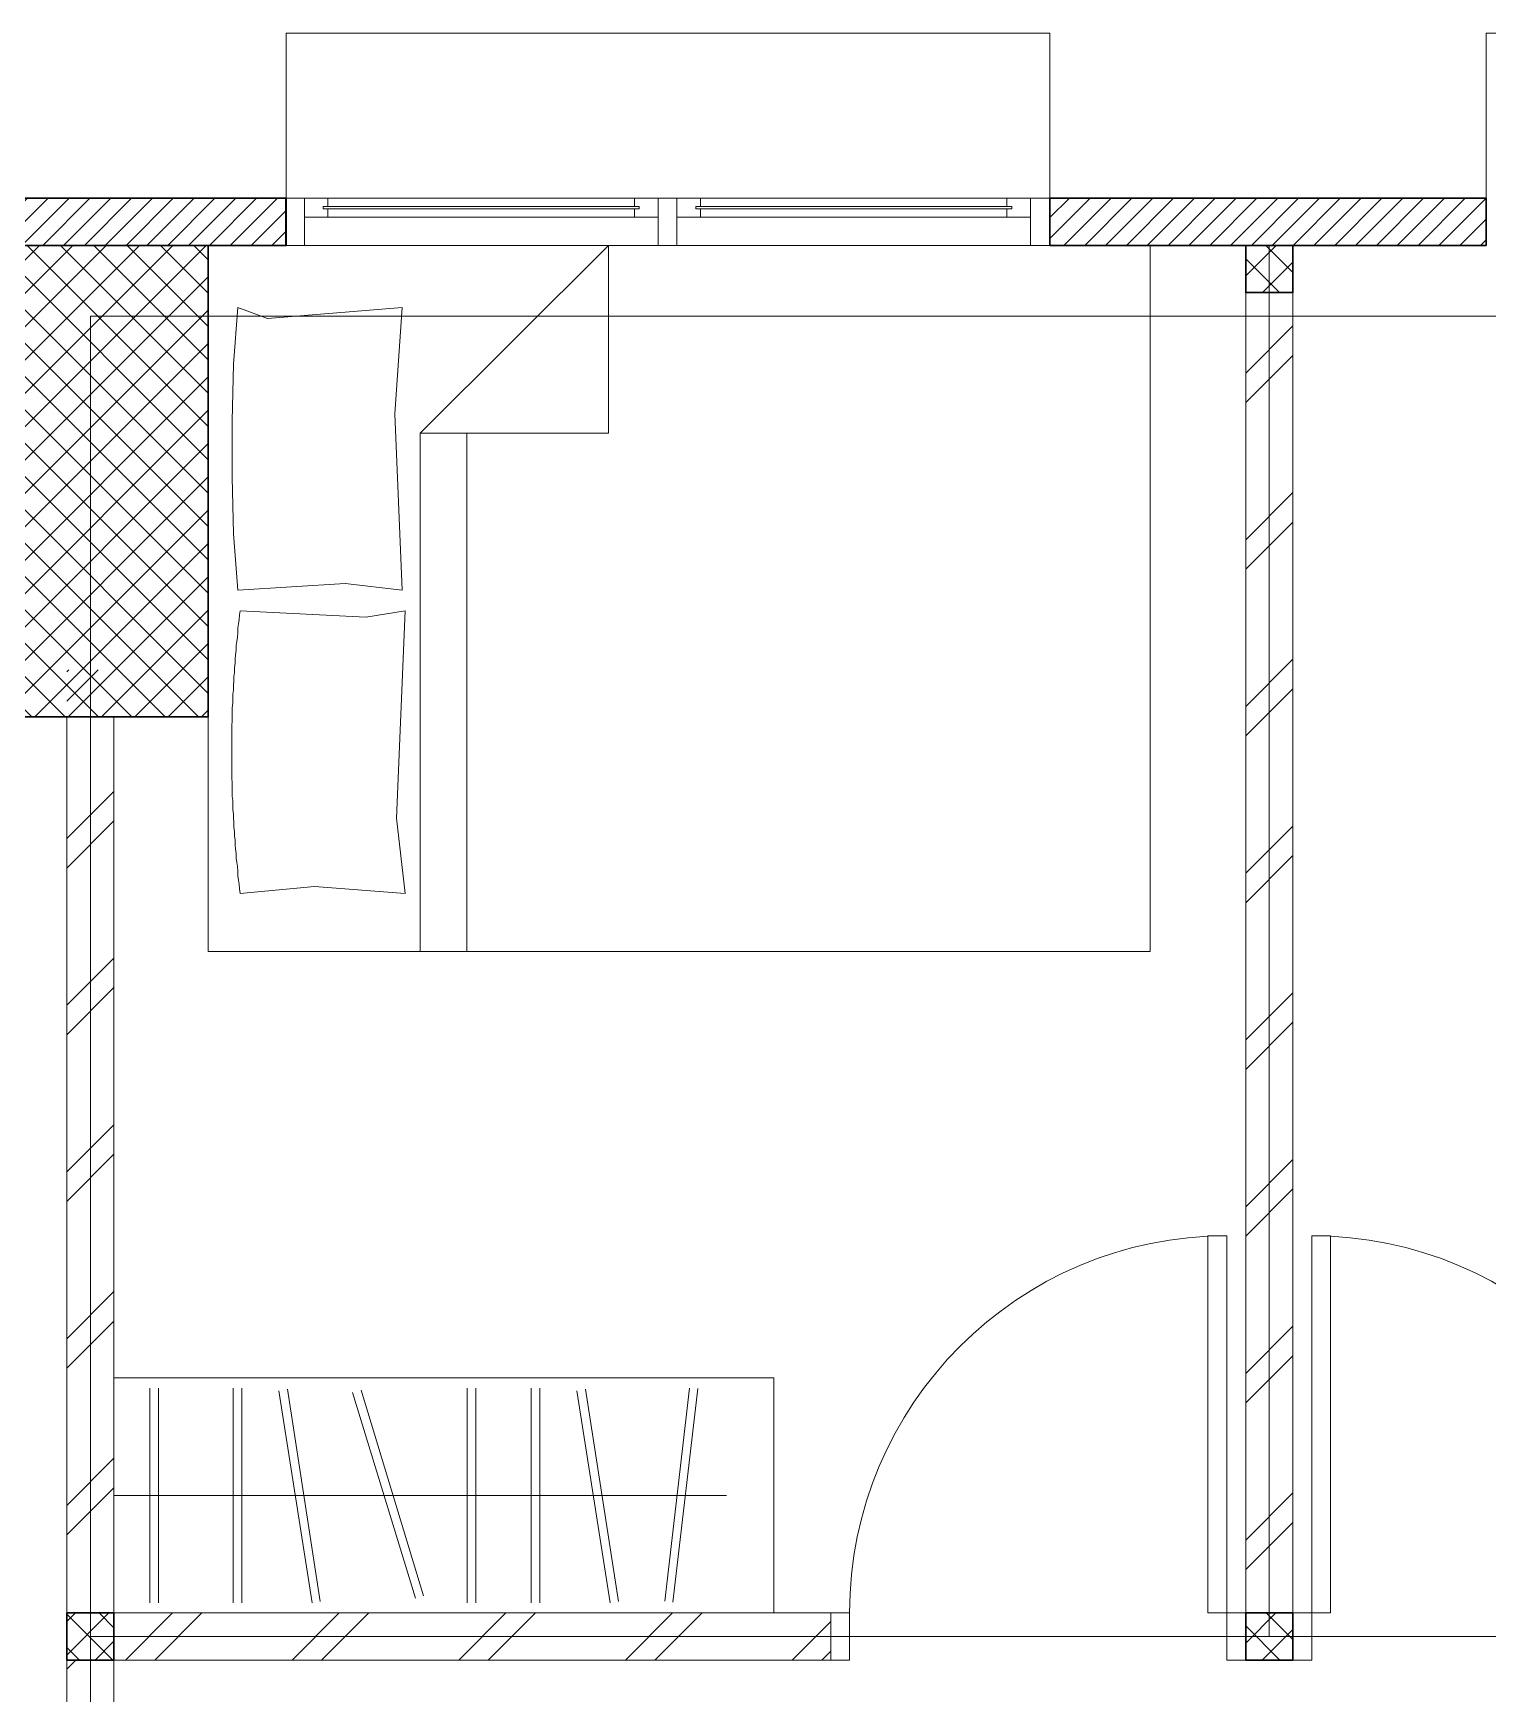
# Model space of a CAD drawing. Header units: millimetres. Extents: x -10 to 1564, y -8 to 383.
# Drawn here: x -3.68 to 2.49, y 20.77 to 27.81 of the extents above; entities that cross this region are included whole.
import ezdxf

# ---------------------------------------------------------------- set-up
doc = ezdxf.new("R2010")
doc.units = ezdxf.units.MM
doc.header["$MEASUREMENT"] = 0
for name, color, linetype, lineweight in [('ars', 11, 'Continuous', 0), ('FUR', 141, 'Continuous', 15), ('KOL', 1, 'Continuous', 30), ('KOLOM', 4, 'Continuous', 9), ('KUSEN', 6, 'Continuous', 15), ('LAN', 7, 'Continuous', 9), ('tem', 5, 'Continuous', 20)]:
    doc.layers.add(name, color=color, linetype=linetype, lineweight=lineweight)
doc.layers.add('AS', color=1, linetype='Continuous', lineweight=5, plot=False)
pattern_1 = [(225, (-974.792275, 766.07319), (0.0441941738, -0.0441941738), [])]
pattern_2 = [(45, (70.4308, -1.53525), (-0.3535534, 0.3535534), []), (45, (70.5558, -1.53525), (-0.3535534, 0.3535534), [])]

# ---------------------------------------------------------------- blocks, each defined once
blk = doc.blocks.new('k2')
at = {"layer": 'ars'}
h = blk.add_hatch(dxfattribs=at)
h.set_pattern_fill('_USER', color=256, scale=0.05, angle=45, double=1, pattern_type=0)
h.set_pattern_definition([(45, (0, -5.1), (-0.03535534, 0.03535534), []), (135, (0, -5.1), (-0.03535534, -0.03535534), [])])
h.paths.add_polyline_path([(-0.25, -0.5), (0.25, -0.5), (0.25, 0.5), (-0.25, 0.5)])
at = {"layer": 'KOL'}
blk.add_lwpolyline([(-0.25, -0.5), (0.25, -0.5), (0.25, 0.5), (-0.25, 0.5)], close=True, dxfattribs=at)
blk = doc.blocks.new('T. J1')
at = {"layer": 'KUSEN'}
for p, q in [((-0.77, 0), (-0.02, 0)), ((0.77, 0), (0.02, 0))]:
    blk.add_line(p, q, dxfattribs=at)
for points in [[(-0.81, 0), (-0.77, 0), (-0.77, 0.1), (-0.81, 0.1)], [(-0.02, 0), (0.02, 0), (0.02, 0.1), (-0.02, 0.1)], [(-0.02, 0), (0.02, 0), (0.02, 0.1), (-0.02, 0.1)], [(0.81, 0), (0.77, 0), (0.77, 0.1), (0.81, 0.1)]]:
    blk.add_lwpolyline(points, close=True, dxfattribs=at)
for points in [[(-0.72, 0.0775), (-0.72, 0.06), (-0.77, 0.06), (-0.77, 0.1), (-0.72, 0.1), (-0.72, 0.0825), (-0.73, 0.0825), (-0.73, 0.0775), (-0.72, 0.0775)], [(-0.72, 0.1), (-0.07, 0.1)], [(-0.07, 0.0775), (-0.07, 0.06), (-0.02, 0.06), (-0.02, 0.1), (-0.07, 0.1), (-0.07, 0.0825), (-0.06, 0.0825), (-0.06, 0.0775), (-0.07, 0.0775)], [(0.07, 0.0775), (0.07, 0.06), (0.02, 0.06), (0.02, 0.1), (0.07, 0.1), (0.07, 0.0825), (0.06, 0.0825), (0.06, 0.0775), (0.07, 0.0775)], [(0.72, 0.1), (0.07, 0.1)], [(0.72, 0.0775), (0.72, 0.06), (0.77, 0.06), (0.77, 0.1), (0.72, 0.1), (0.72, 0.0825), (0.73, 0.0825), (0.73, 0.0775), (0.72, 0.0775)], [(-0.07, 0.06), (-0.72, 0.06)], [(0.07, 0.06), (0.72, 0.06)]]:
    blk.add_lwpolyline(points, dxfattribs=at)
at = {"layer": 'KUSEN', "color": 141}
for points in [[(-0.73, 0.0775), (-0.06, 0.0775), (-0.06, 0.0825), (-0.73, 0.0825)], [(0.73, 0.0775), (0.06, 0.0775), (0.06, 0.0825), (0.73, 0.0825)]]:
    blk.add_lwpolyline(points, close=True, dxfattribs=at)
blk = doc.blocks.new('P.80')
at = {"layer": 'KUSEN'}
for points in [[(-69.8094, -74.8368), (-69.7694, -74.8368), (-69.7694, -74.0368), (-69.8094, -74.0368)], [(-70.6094, -74.9368), (-70.5694, -74.9368), (-70.5694, -74.8368), (-70.6094, -74.8368)], [(-69.7694, -74.9368), (-69.7294, -74.9368), (-69.7294, -74.8368), (-69.7694, -74.8368)]]:
    blk.add_lwpolyline(points, close=True, dxfattribs=at)
blk.add_arc((-69.7694, -74.8368), 0.8, 90, 180, dxfattribs=at)
blk = doc.blocks.new('K 10.10')
at = {"layer": 'ars'}
h = blk.add_hatch(dxfattribs=at)
h.set_pattern_fill('_USER', color=256, scale=0.05, angle=45, double=1, pattern_type=0)
h.set_pattern_definition([(45, (1560.78834, 1375.80689), (-0.03535534, 0.03535534), []), (135, (1560.78834, 1375.80689), (-0.03535534, -0.03535534), [])])
h.paths.add_polyline_path([(1560.5383, 1380.4069), (1560.6383, 1380.4069), (1560.6383, 1380.5069), (1560.5383, 1380.5069)])
at = {"layer": 'KOL'}
blk.add_lwpolyline([(1560.5383, 1380.4069), (1560.6383, 1380.4069), (1560.6383, 1380.5069), (1560.5383, 1380.5069)], close=True, dxfattribs=at)
blk = doc.blocks.new('BED1')
at = {"layer": 'FUR', "linetype": 'Continuous'}
for points in [[(1.9976, 0), (1.9976, 1.4976), (0, 1.4976), (0, 0), (1.9976, 0)], [(1.5484, 1.0993), (1.1489, 1.0993), (1.1489, 1.4976), (1.5484, 1.0993)], [(1.9346, 1.3656), (1.9443, 1.2458), (1.9467, 1.1259), (1.9467, 1.0061), (1.9443, 0.8862), (1.9346, 0.7663), (1.707, 0.7809), (1.586, 0.7663), (1.6017, 1.1404), (1.586, 1.3656), (1.8717, 1.3426), (1.9346, 1.3656)], [(1.4492, 1.0993), (1.4492, 0)], [(1.5484, 1.0993), (1.5484, 0)], [(1.9298, 0.1235), (1.7724, 0.138), (1.5799, 0.1235), (1.5981, 0.2833), (1.5799, 0.7228), (1.6634, 0.7094), (1.9298, 0.7228)], [(1.9298, 0.1235), (1.931, 0.1332), (1.9322, 0.1429), (1.9334, 0.1513), (1.9346, 0.161), (1.9346, 0.1707), (1.9358, 0.1804), (1.937, 0.1889), (1.9383, 0.1985), (1.9383, 0.2082), (1.9395, 0.2179), (1.9407, 0.2264), (1.9407, 0.2361), (1.9419, 0.2458), (1.9419, 0.2542), (1.9431, 0.2639), (1.9431, 0.2736), (1.9443, 0.2833), (1.9443, 0.2918), (1.9455, 0.3015), (1.9455, 0.3111), (1.9455, 0.3208), (1.9467, 0.3293), (1.9467, 0.339), (1.9467, 0.3487), (1.9467, 0.3584), (1.9479, 0.3668), (1.9479, 0.3765), (1.9479, 0.3862), (1.9479, 0.3959), (1.9479, 0.4044), (1.9479, 0.414), (1.9479, 0.4237), (1.9479, 0.4334), (1.9479, 0.4419), (1.9479, 0.4516), (1.9479, 0.4613), (1.9479, 0.4709), (1.9479, 0.4794), (1.9467, 0.4891), (1.9467, 0.4988), (1.9467, 0.5085), (1.9467, 0.5169), (1.9455, 0.5266), (1.9455, 0.5363), (1.9455, 0.546), (1.9443, 0.5545), (1.9443, 0.5642), (1.9431, 0.5738), (1.9431, 0.5835), (1.9419, 0.592), (1.9419, 0.6017), (1.9407, 0.6114), (1.9407, 0.6199), (1.9395, 0.6295), (1.9383, 0.6392), (1.9383, 0.6489), (1.937, 0.6574), (1.9358, 0.6671), (1.9346, 0.6768), (1.9346, 0.6864), (1.9334, 0.6949), (1.9322, 0.7046), (1.931, 0.7143), (1.9298, 0.7228)]]:
    blk.add_lwpolyline(points, dxfattribs=at)
blk = doc.blocks.new('LEMARI1')
at = {"layer": 'FUR'}
for points in [[(0.6998, 0.4988), (-0.6998, 0.4988)], [(-0.6998, 0), (0.6998, 0), (0.6998, 0.4988), (-0.6998, 0.4988), (-0.6998, 0)], [(-0.5387, 0.4758), (-0.4855, 0.023)], [(-0.4685, 0.0254), (-0.5206, 0.477)], [(-0.3002, 0.4746), (-0.3705, 0.0242)], [(-0.3523, 0.0218), (-0.2821, 0.4709)], [(-0.2034, 0.477), (-0.2034, 0.0218)], [(-0.1852, 0.0218), (-0.1852, 0.477)], [(-0.0678, 0.477), (-0.0678, 0.0218)], [(-0.0496, 0.0218), (-0.0496, 0.477)], [(0.1755, 0.4722), (0.0436, 0.0363)], [(0.0605, 0.0315), (0.1937, 0.4673)], [(0.3317, 0.4746), (0.2627, 0.0242)], [(0.2797, 0.0218), (0.3499, 0.4709)], [(0.4286, 0.477), (0.4286, 0.0218)], [(0.4467, 0.0218), (0.4467, 0.477)], [(0.6053, 0.477), (0.6053, 0.0218)], [(0.6235, 0.0218), (0.6235, 0.477)], [(0.6998, 0.2494), (-0.5993, 0.2494)]]:
    blk.add_lwpolyline(points, dxfattribs=at)

msp = doc.modelspace()

# ---------------------------------------------------------------- hatches: boundary and pattern name
at = {"layer": 'ars'}
h = msp.add_hatch(dxfattribs=at)
h.set_pattern_fill('ANSI31', color=256, scale=0.5, angle=180, style=0)
h.set_pattern_definition(pattern_1)
h.paths.add_polyline_path([(-3.9348, 26.914), (-2.6048, 26.914), (-2.6048, 27.114), (-3.9348, 27.114)])
h = msp.add_hatch(dxfattribs=at)
h.set_pattern_fill('ANSI31', color=256, scale=0.5, angle=180, style=0)
h.set_pattern_definition(pattern_1)
h.paths.add_polyline_path([(0.6352, 26.914), (2.4852, 26.914), (2.4852, 27.114), (0.6352, 27.114)])
h = msp.add_hatch(dxfattribs=at)
h.set_pattern_fill('TEMBOK', color=256, scale=0.5)
h.set_pattern_definition(pattern_2)
h.paths.add_polyline_path([(1.6652, 21.114), (1.4652, 21.114), (1.4652, 26.714), (1.6652, 26.714)])
h = msp.add_hatch(dxfattribs=at)
h.set_pattern_fill('TEMBOK', color=256, scale=0.5)
h.set_pattern_definition([(45, (-3.4348, 1.164), (-0.353553, 0.353553), []), (45, (-3.3098, 1.164), (-0.353553, 0.353553), [])])
h.paths.add_polyline_path([(-3.3348, 21.114), (-3.5348, 21.114), (-3.5348, 25.114), (-3.3348, 25.114)])
h = msp.add_hatch(dxfattribs=at)
h.set_pattern_fill('TEMBOK', color=256, scale=0.5)
h.set_pattern_definition(pattern_2)
h.paths.add_polyline_path([(-3.3348, 20.914), (-0.2948, 20.914), (-0.2948, 21.114), (-3.3348, 21.114)])
h = msp.add_hatch(dxfattribs=at)
h.set_pattern_fill('TEMBOK', color=256, scale=0.5)
h.set_pattern_definition([(45, (65.4308, -9.73525), (-0.3535534, 0.3535534), []), (45, (65.5558, -9.73525), (-0.3535534, 0.3535534), [])])
h.paths.add_polyline_path([(-3.3348, 15.714), (-3.5348, 15.714), (-3.5348, 20.914), (-3.3348, 20.914)])

# ---------------------------------------------------------------- linework, layer by layer
at = {"layer": 'AS'}
for p, q in [((1.5652, 26.914), (1.5652, 21.014)), ((-3.4348, 26.614), (8.9652, 26.614)), ((-3.4348, 0.414), (-3.4348, 26.614)), ((-3.4348, 21.014), (8.9652, 21.014))]:
    msp.add_line(p, q, dxfattribs=at)
at = {"layer": 'KOL'}
for points in [[(-3.9348, 26.914), (-2.6048, 26.914), (-2.6048, 27.114), (-3.9348, 27.114)], [(0.6352, 26.914), (2.4852, 26.914), (2.4852, 27.114), (0.6352, 27.114)]]:
    msp.add_lwpolyline(points, close=True, dxfattribs=at)
at = {"layer": 'LAN'}
for p, q in [((0.6352, 27.814), (-2.6048, 27.814)), ((-2.6048, 27.114), (-2.6048, 27.814)), ((0.6352, 27.114), (0.6352, 27.814)), ((4.1452, 27.814), (2.4852, 27.814)), ((2.4852, 27.114), (2.4852, 27.814))]:
    msp.add_line(p, q, dxfattribs=at)
at = {"layer": 'tem'}
for points in [[(1.4652, 21.114), (1.6652, 21.114), (1.6652, 26.714), (1.4652, 26.714)], [(-3.3348, 21.114), (-3.5348, 21.114), (-3.5348, 24.914), (-3.3348, 24.914)], [(-0.2948, 21.114), (-3.3348, 21.114), (-3.3348, 20.914), (-0.2948, 20.914)], [(-3.3348, 20.914), (-3.5348, 20.914), (-3.5348, 15.714), (-3.3348, 15.714)]]:
    msp.add_lwpolyline(points, close=True, dxfattribs=at)

# ---------------------------------------------------------------- block references
at = {"layer": 'ars', "extrusion": (0, 0, -1), "xscale": 2, "yscale": 2, "zscale": -2}
for name, p in [('BED1', (-1.0603, 23.9189)), ('LEMARI1', (1.9353, 21.114))]:
    msp.add_blockref(name, p, dxfattribs=at)
at = {"layer": 'KOL', "xscale": 2, "yscale": 2, "zscale": 2, "rotation": 180}
msp.add_blockref('k2', (-3.4348, 25.914), dxfattribs=at)
at = {"layer": 'KOLOM', "xscale": 2, "yscale": 2, "zscale": 2, "rotation": 180}
for p in [(3122.7419, 2787.7278), (3117.7419, 2781.9278), (3122.7419, 2781.9278)]:
    msp.add_blockref('K 10.10', p, dxfattribs=at)
at = {"layer": 'KUSEN', "xscale": 2, "yscale": 2, "zscale": 2}
for name, p in [('T. J1', (-0.9871, 26.914)), ('P.80', (140.9239, 170.7876))]:
    msp.add_blockref(name, p, dxfattribs=at)
at = {"layer": 'KUSEN', "extrusion": (0, 0, -1), "xscale": 2, "yscale": 2, "zscale": -2}
msp.add_blockref('P.80', (137.7935, 170.7876), dxfattribs=at)

doc.saveas('drawing.dxf')
